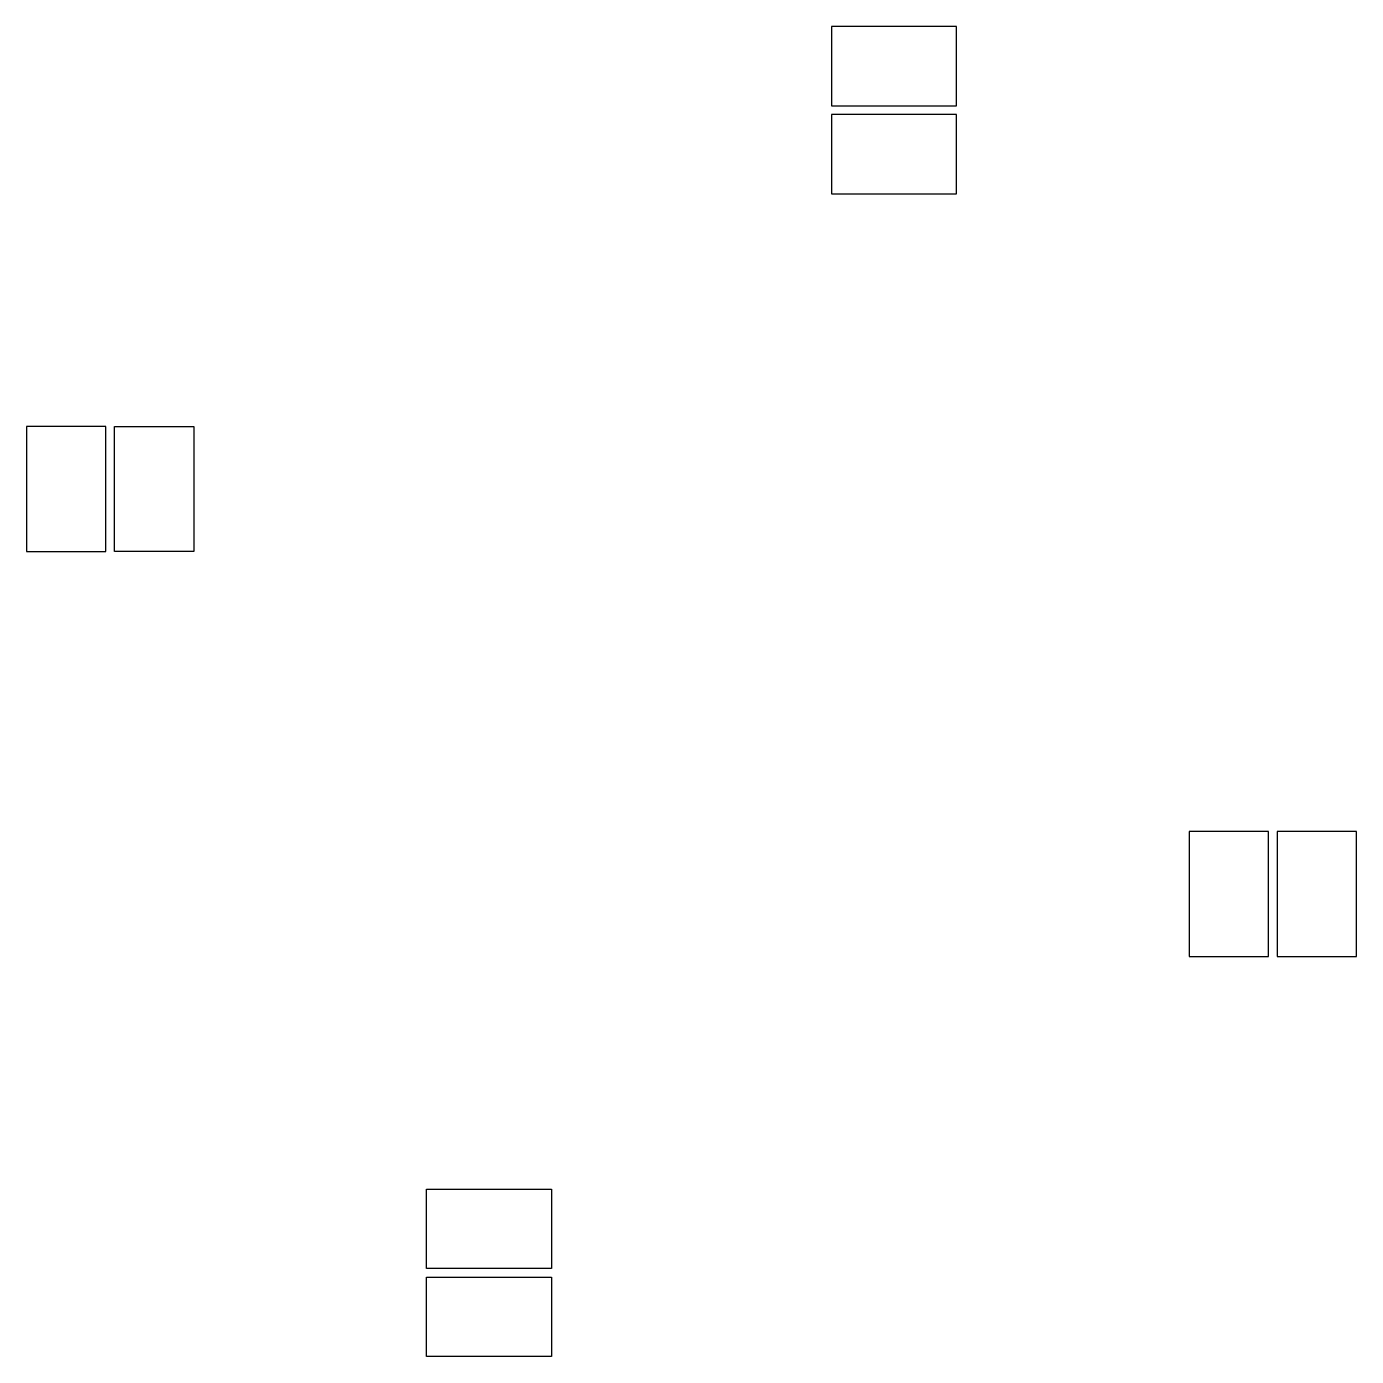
# Model space of a CAD drawing. Extents: x -37.8 to 37.8, y -37.8 to 37.8.
import ezdxf

# ---------------------------------------------------------------- set-up
doc = ezdxf.new("R2010")
doc.units = 0
doc.header["$MEASUREMENT"] = 0
doc.layers.add('Sketch15', color=7, linetype='Continuous')

msp = doc.modelspace()

# ---------------------------------------------------------------- linework, layer by layer
at = {"layer": 'Sketch15'}
for p, q in [((10.08, 37.75, 0.5), (7.95, 37.75, 0.5)), ((7.95, 37.75, 0.5), (7.95, 34.6, 0.5)), ((15.05, 37.75, 0.5), (10.08, 37.75, 0.5)), ((15.05, 36.4, 0.5), (15.05, 37.75, 0.5)), ((15.05, 33.25, 0.5), (15.05, 36.4, 0.5)), ((7.95, 34.6, 0.5), (7.95, 33.25, 0.5)), ((7.95, 33.25, 0.5), (12.92, 33.25, 0.5)), ((12.92, 33.25, 0.5), (15.05, 33.25, 0.5)), ((10.08, 32.75, 0.5), (7.95, 32.75, 0.5)), ((7.95, 32.75, 0.5), (7.95, 29.6, 0.5)), ((15.05, 32.75, 0.5), (10.08, 32.75, 0.5)), ((15.05, 31.4, 0.5), (15.05, 32.75, 0.5)), ((15.05, 28.25, 0.5), (15.05, 31.4, 0.5)), ((7.95, 29.6, 0.5), (7.95, 28.25, 0.5)), ((7.95, 28.25, 0.5), (12.92, 28.25, 0.5)), ((12.92, 28.25, 0.5), (15.05, 28.25, 0.5)), ((-37.75, 15.05, 0.5), (-37.75, 10.08, 0.5)), ((-36.4, 15.05, 0.5), (-37.75, 15.05, 0.5)), ((-33.25, 15.05, 0.5), (-36.4, 15.05, 0.5)), ((-33.25, 12.92, 0.5), (-33.25, 15.05, 0.5)), ((-32.75, 10.08, 0.5), (-32.75, 15.05, 0.5)), ((-32.75, 15.05, 0.5), (-31.4, 15.05, 0.5)), ((-31.4, 15.05, 0.5), (-28.25, 15.05, 0.5)), ((-28.25, 15.05, 0.5), (-28.25, 12.92, 0.5)), ((-33.25, 7.95, 0.5), (-33.25, 12.92, 0.5)), ((-28.25, 12.92, 0.5), (-28.25, 7.95, 0.5)), ((-37.75, 10.08, 0.5), (-37.75, 7.95, 0.5)), ((-32.75, 7.95, 0.5), (-32.75, 10.08, 0.5)), ((-37.75, 7.95, 0.5), (-34.6, 7.95, 0.5)), ((-34.6, 7.95, 0.5), (-33.25, 7.95, 0.5)), ((-29.6, 7.95, 0.5), (-32.75, 7.95, 0.5)), ((-28.25, 7.95, 0.5), (-29.6, 7.95, 0.5)), ((29.6, -7.95, 0.5), (28.25, -7.95, 0.5)), ((28.25, -7.95, 0.5), (28.25, -12.92, 0.5)), ((32.75, -7.95, 0.5), (29.6, -7.95, 0.5)), ((32.75, -10.08, 0.5), (32.75, -7.95, 0.5)), ((34.6, -7.95, 0.5), (33.25, -7.95, 0.5)), ((33.25, -7.95, 0.5), (33.25, -12.92, 0.5)), ((37.75, -7.95, 0.5), (34.6, -7.95, 0.5)), ((37.75, -10.08, 0.5), (37.75, -7.95, 0.5)), ((32.75, -15.05, 0.5), (32.75, -10.08, 0.5)), ((37.75, -15.05, 0.5), (37.75, -10.08, 0.5)), ((28.25, -12.92, 0.5), (28.25, -15.05, 0.5)), ((33.25, -12.92, 0.5), (33.25, -15.05, 0.5)), ((28.25, -15.05, 0.5), (31.4, -15.05, 0.5)), ((31.4, -15.05, 0.5), (32.75, -15.05, 0.5)), ((33.25, -15.05, 0.5), (36.4, -15.05, 0.5)), ((36.4, -15.05, 0.5), (37.75, -15.05, 0.5)), ((-15.05, -28.25, 0.5), (-12.92, -28.25, 0.5)), ((-15.05, -31.4, 0.5), (-15.05, -28.25, 0.5)), ((-12.92, -28.25, 0.5), (-7.95, -28.25, 0.5)), ((-7.95, -28.25, 0.5), (-7.95, -29.6, 0.5)), ((-7.95, -29.6, 0.5), (-7.95, -32.75, 0.5)), ((-15.05, -32.75, 0.5), (-15.05, -31.4, 0.5)), ((-10.08, -32.75, 0.5), (-15.05, -32.75, 0.5)), ((-7.95, -32.75, 0.5), (-10.08, -32.75, 0.5)), ((-15.05, -33.25, 0.5), (-12.92, -33.25, 0.5)), ((-15.05, -36.4, 0.5), (-15.05, -33.25, 0.5)), ((-12.92, -33.25, 0.5), (-7.95, -33.25, 0.5)), ((-7.95, -33.25, 0.5), (-7.95, -34.6, 0.5)), ((-7.95, -34.6, 0.5), (-7.95, -37.75, 0.5)), ((-15.05, -37.75, 0.5), (-15.05, -36.4, 0.5)), ((-10.08, -37.75, 0.5), (-15.05, -37.75, 0.5)), ((-7.95, -37.75, 0.5), (-10.08, -37.75, 0.5))]:
    msp.add_line(p, q, dxfattribs=at)

doc.saveas('drawing.dxf')
